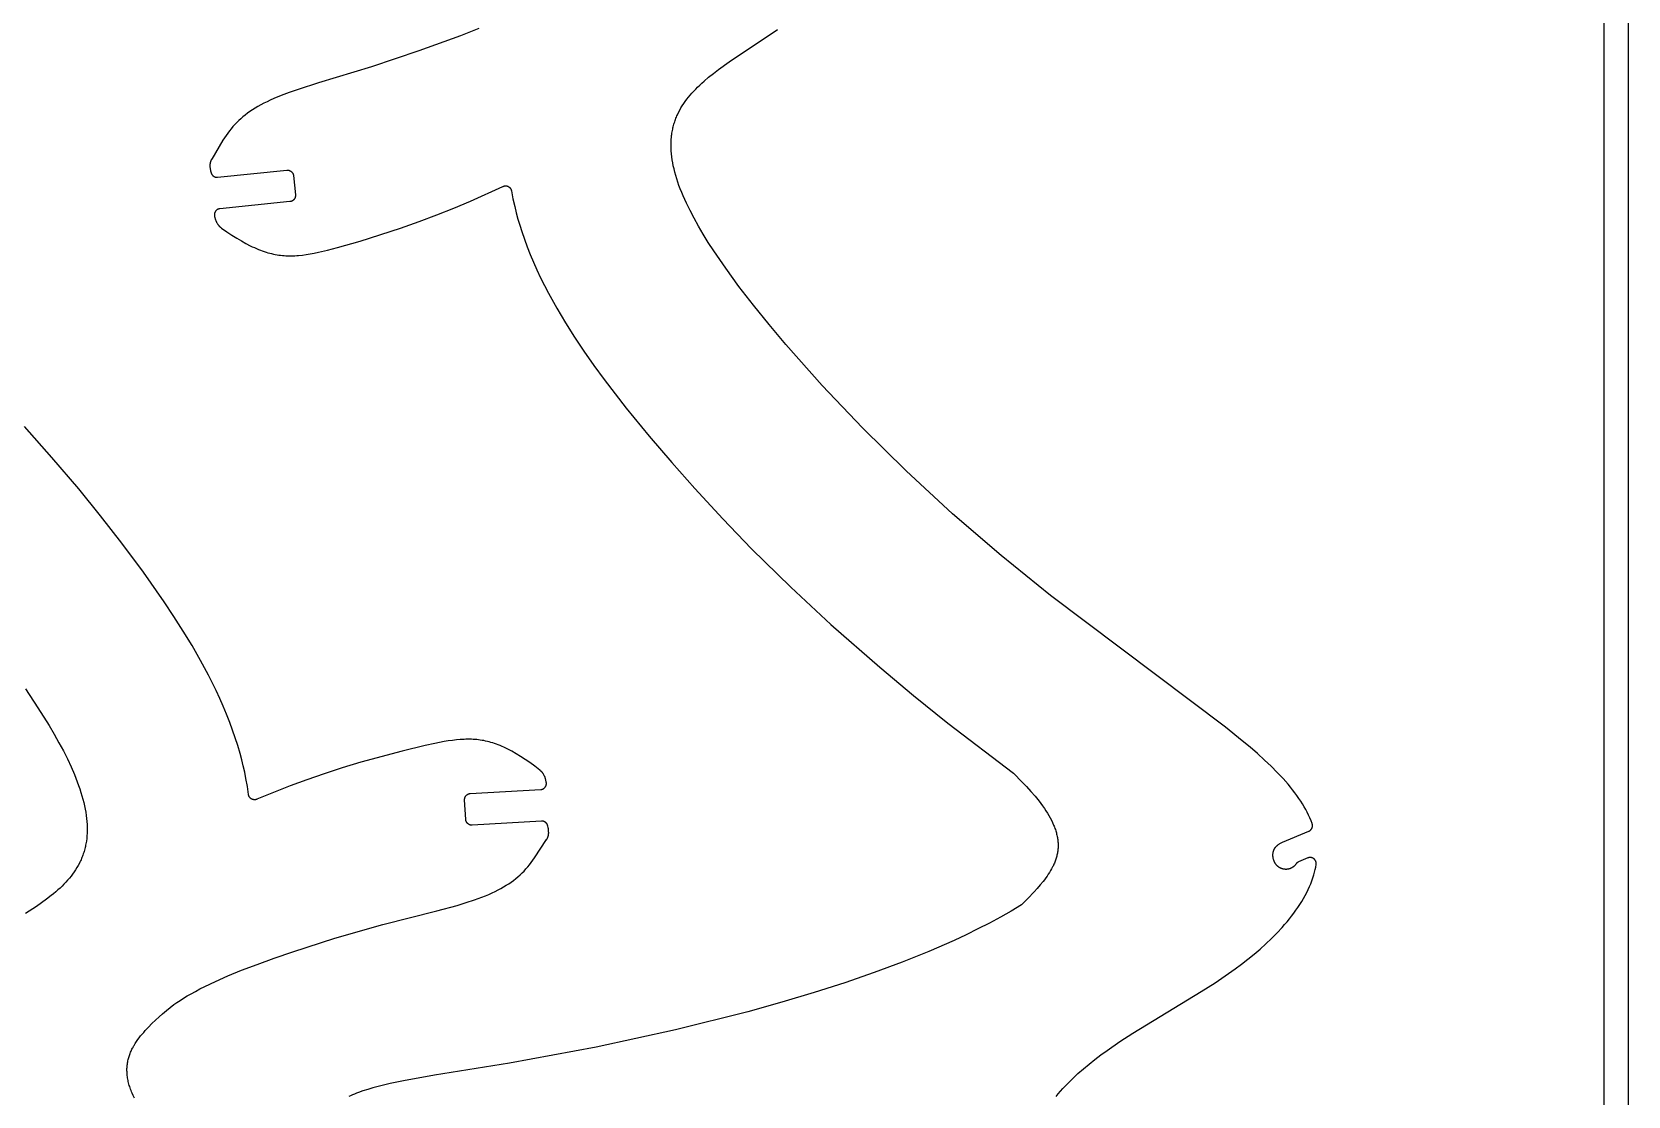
# Model space of a CAD drawing. Header units: millimetres. Extents: x -13379 to -9942, y 7 to 1157.
# Drawn here: x -10467 to -9942, y 357 to 707 of the extents above; entities that cross this region are included whole.
import ezdxf

# ---------------------------------------------------------------- set-up
doc = ezdxf.new("R2010")
doc.units = ezdxf.units.MM
doc.header["$MEASUREMENT"] = 0
doc.layers.add('SECCIONES', color=7, linetype='Continuous')
doc.layers.add('TABLERO GONZALO', color=1, linetype='Continuous')

msp = doc.modelspace()

# ---------------------------------------------------------------- linework, layer by layer
at = {"layer": 'SECCIONES'}
for points in [[(-10320.07, 707.71, 0), (-10326.1, 705.32, 0), (-10339.72, 700.32, 0), (-10355.33, 695.11, 0), (-10372.81, 689.83, 0), (-10379.48, 687.7, 0), (-10382.38, 686.67, 0), (-10385.04, 685.66, 0), (-10387.47, 684.65, 0), (-10388.61, 684.14, 0), (-10389.7, 683.62, 0), (-10390.74, 683.11, 0), (-10391.73, 682.58, 0), (-10392.68, 682.05, 0), (-10393.6, 681.51, 0), (-10394.47, 680.97, 0), (-10395.31, 680.41, 0), (-10396.11, 679.84, 0), (-10396.88, 679.26, 0), (-10397.62, 678.66, 0), (-10398.34, 678.05, 0), (-10399.02, 677.43, 0), (-10399.68, 676.78, 0), (-10400.31, 676.12, 0), (-10400.93, 675.44, 0), (-10401.52, 674.75, 0), (-10402.09, 674.03, 0), (-10402.64, 673.29, 0), (-10403.17, 672.53, 0), (-10403.69, 671.75, 0), (-10404.19, 670.94, 0), (-10407.9, 664.77, 0), (-10407.94, 664.71, 0), (-10407.98, 664.64, 0), (-10408.02, 664.57, 0), (-10408.06, 664.49, 0), (-10408.09, 664.42, 0), (-10408.13, 664.35, 0), (-10408.16, 664.28, 0), (-10408.19, 664.2, 0), (-10408.22, 664.13, 0), (-10408.25, 664.05, 0), (-10408.27, 663.97, 0), (-10408.3, 663.9, 0), (-10408.32, 663.82, 0), (-10408.34, 663.74, 0), (-10408.36, 663.66, 0), (-10408.38, 663.58, 0), (-10408.4, 663.5, 0), (-10408.41, 663.42, 0), (-10408.43, 663.34, 0), (-10408.44, 663.26, 0), (-10408.45, 663.18, 0), (-10408.46, 663.1, 0), (-10408.47, 663.02, 0), (-10408.47, 662.94, 0), (-10408.47, 662.86, 0), (-10408.48, 662.78, 0), (-10408.48, 662.7, 0), (-10408.48, 662.62, 0), (-10408.47, 662.54, 0), (-10408.47, 662.46, 0), (-10408.46, 662.38, 0), (-10408.46, 662.3, 0), (-10408.38, 661.59, 0), (-10408.36, 661.41, 0), (-10408.34, 661.23, 0), (-10408.32, 661.15, 0), (-10408.3, 661.06, 0), (-10408.28, 660.97, 0), (-10408.27, 660.93, 0), (-10408.26, 660.89, 0), (-10408.06, 660.23, 0), (-10408.04, 660.16, 0), (-10408.02, 660.09, 0), (-10407.99, 660.03, 0), (-10407.97, 659.97, 0), (-10407.94, 659.9, 0), (-10407.91, 659.84, 0), (-10407.87, 659.78, 0), (-10407.84, 659.72, 0), (-10407.8, 659.66, 0), (-10407.76, 659.61, 0), (-10407.72, 659.55, 0), (-10407.67, 659.5, 0), (-10407.63, 659.45, 0), (-10407.58, 659.4, 0), (-10407.53, 659.35, 0), (-10407.48, 659.3, 0), (-10407.43, 659.26, 0), (-10407.37, 659.21, 0), (-10407.32, 659.17, 0), (-10407.26, 659.13, 0), (-10407.2, 659.09, 0), (-10407.14, 659.06, 0), (-10407.08, 659.02, 0), (-10407.02, 658.99, 0), (-10406.96, 658.96, 0), (-10406.89, 658.94, 0), (-10406.83, 658.91, 0), (-10406.76, 658.89, 0), (-10406.7, 658.87, 0), (-10406.63, 658.85, 0), (-10406.56, 658.84, 0), (-10406.49, 658.82, 0), (-10406.43, 658.81, 0), (-10406.36, 658.8, 0), (-10406.29, 658.8, 0), (-10406.22, 658.79, 0), (-10406.15, 658.79, 0), (-10406.08, 658.79, 0), (-10406.01, 658.8, 0), (-10405.94, 658.8, 0), (-10383.21, 661.13, 0), (-10383.14, 661.13, 0), (-10383.07, 661.13, 0), (-10383, 661.14, 0), (-10382.93, 661.13, 0), (-10382.87, 661.13, 0), (-10382.8, 661.12, 0), (-10382.73, 661.12, 0), (-10382.66, 661.11, 0), (-10382.6, 661.09, 0), (-10382.53, 661.08, 0), (-10382.46, 661.06, 0), (-10382.4, 661.04, 0), (-10382.33, 661.02, 0), (-10382.27, 661, 0), (-10382.21, 660.97, 0), (-10382.14, 660.94, 0), (-10382.08, 660.91, 0), (-10382.02, 660.88, 0), (-10381.96, 660.84, 0), (-10381.91, 660.81, 0), (-10381.85, 660.77, 0), (-10381.79, 660.73, 0), (-10381.74, 660.69, 0), (-10381.69, 660.64, 0), (-10381.64, 660.6, 0), (-10381.59, 660.55, 0), (-10381.54, 660.5, 0), (-10381.49, 660.45, 0), (-10381.45, 660.4, 0), (-10381.41, 660.34, 0), (-10381.37, 660.29, 0), (-10381.33, 660.23, 0), (-10381.29, 660.17, 0), (-10381.26, 660.11, 0), (-10381.23, 660.05, 0), (-10381.2, 659.99, 0), (-10381.17, 659.93, 0), (-10381.14, 659.87, 0), (-10381.12, 659.8, 0), (-10381.1, 659.74, 0), (-10381.08, 659.67, 0), (-10381.06, 659.61, 0), (-10381.04, 659.54, 0), (-10381.03, 659.47, 0), (-10381.02, 659.41, 0), (-10381.01, 659.34, 0), (-10380.36, 652.97, 0), (-10380.36, 652.9, 0), (-10380.35, 652.84, 0), (-10380.35, 652.77, 0), (-10380.35, 652.7, 0), (-10380.36, 652.63, 0), (-10380.36, 652.56, 0), (-10380.37, 652.49, 0), (-10380.38, 652.43, 0), (-10380.4, 652.36, 0), (-10380.41, 652.29, 0), (-10380.43, 652.23, 0), (-10380.45, 652.16, 0), (-10380.47, 652.1, 0), (-10380.49, 652.03, 0), (-10380.52, 651.97, 0), (-10380.55, 651.91, 0), (-10380.58, 651.85, 0), (-10380.61, 651.79, 0), (-10380.64, 651.73, 0), (-10380.68, 651.67, 0), (-10380.72, 651.61, 0), (-10380.76, 651.56, 0), (-10380.8, 651.51, 0), (-10380.85, 651.45, 0), (-10380.89, 651.4, 0), (-10380.94, 651.35, 0), (-10380.99, 651.31, 0), (-10381.04, 651.26, 0), (-10381.09, 651.22, 0), (-10381.15, 651.17, 0), (-10381.2, 651.13, 0), (-10381.26, 651.1, 0), (-10381.31, 651.06, 0), (-10381.37, 651.02, 0), (-10381.43, 650.99, 0), (-10381.5, 650.96, 0), (-10381.56, 650.93, 0), (-10381.62, 650.91, 0), (-10381.68, 650.88, 0), (-10381.75, 650.86, 0), (-10381.81, 650.84, 0), (-10381.88, 650.83, 0), (-10381.95, 650.81, 0), (-10382.01, 650.8, 0), (-10382.08, 650.79, 0), (-10382.15, 650.78, 0), (-10405.21, 648.42, 0), (-10405.28, 648.41, 0), (-10405.35, 648.4, 0), (-10405.42, 648.39, 0), (-10405.49, 648.38, 0), (-10405.55, 648.36, 0), (-10405.62, 648.34, 0), (-10405.68, 648.32, 0), (-10405.75, 648.29, 0), (-10405.81, 648.27, 0), (-10405.87, 648.24, 0), (-10405.94, 648.21, 0), (-10406, 648.17, 0), (-10406.06, 648.14, 0), (-10406.11, 648.1, 0), (-10406.17, 648.06, 0), (-10406.23, 648.02, 0), (-10406.28, 647.98, 0), (-10406.33, 647.93, 0), (-10406.38, 647.89, 0), (-10406.43, 647.84, 0), (-10406.48, 647.79, 0), (-10406.53, 647.74, 0), (-10406.57, 647.69, 0), (-10406.61, 647.63, 0), (-10406.65, 647.58, 0), (-10406.69, 647.52, 0), (-10406.73, 647.46, 0), (-10406.76, 647.4, 0), (-10406.79, 647.34, 0), (-10406.82, 647.28, 0), (-10406.85, 647.21, 0), (-10406.88, 647.15, 0), (-10406.9, 647.09, 0), (-10406.92, 647.02, 0), (-10406.94, 646.95, 0), (-10406.96, 646.89, 0), (-10406.97, 646.82, 0), (-10406.99, 646.75, 0), (-10407, 646.68, 0), (-10407, 646.62, 0), (-10407.01, 646.55, 0), (-10407.01, 646.48, 0), (-10407.01, 646.41, 0), (-10407.01, 646.34, 0), (-10407, 646.27, 0), (-10407, 646.2, 0), (-10406.99, 646.14, 0), (-10406.98, 646.07, 0), (-10406.96, 646, 0), (-10406.95, 645.93, 0), (-10406.93, 645.87, 0), (-10406.59, 644.73, 0), (-10406.55, 644.6, 0), (-10406.5, 644.46, 0), (-10406.45, 644.33, 0), (-10406.4, 644.21, 0), (-10406.34, 644.08, 0), (-10406.27, 643.96, 0), (-10406.21, 643.84, 0), (-10406.14, 643.72, 0), (-10405.87, 643.3, 0), (-10405.81, 643.21, 0), (-10405.75, 643.13, 0), (-10405.69, 643.04, 0), (-10405.62, 642.96, 0), (-10405.56, 642.87, 0), (-10405.49, 642.79, 0), (-10405.41, 642.71, 0), (-10405.34, 642.63, 0), (-10405.26, 642.56, 0), (-10405.18, 642.49, 0), (-10405.1, 642.42, 0), (-10405.02, 642.35, 0), (-10404.94, 642.28, 0), (-10404.85, 642.22, 0), (-10404.77, 642.15, 0), (-10404.68, 642.09, 0), (-10402.92, 640.87, 0), (-10401.25, 639.75, 0), (-10399.65, 638.74, 0), (-10398.11, 637.83, 0), (-10396.64, 637.01, 0), (-10395.22, 636.28, 0), (-10394.53, 635.95, 0), (-10393.86, 635.63, 0), (-10393.19, 635.34, 0), (-10392.53, 635.07, 0), (-10391.89, 634.81, 0), (-10391.25, 634.58, 0), (-10390.62, 634.36, 0), (-10390, 634.16, 0), (-10389.39, 633.98, 0), (-10388.78, 633.81, 0), (-10388.17, 633.66, 0), (-10387.58, 633.52, 0), (-10386.98, 633.4, 0), (-10386.39, 633.3, 0), (-10385.8, 633.2, 0), (-10385.22, 633.13, 0), (-10384.63, 633.06, 0), (-10384.05, 633.01, 0), (-10383.46, 632.98, 0), (-10382.88, 632.95, 0), (-10382.29, 632.94, 0), (-10381.7, 632.94, 0), (-10381.1, 632.95, 0), (-10380.5, 632.98, 0), (-10379.9, 633.01, 0), (-10379.29, 633.06, 0), (-10378.06, 633.18, 0), (-10376.79, 633.35, 0), (-10375.49, 633.56, 0), (-10374.14, 633.81, 0), (-10372.75, 634.1, 0), (-10369.79, 634.79, 0), (-10366.56, 635.64, 0), (-10359.1, 637.82, 0), (-10345.74, 642.05, 0), (-10339.63, 644.19, 0), (-10333.82, 646.38, 0), (-10328.23, 648.61, 0), (-10322.8, 650.92, 0), (-10312.11, 655.77, 0), (-10312.05, 655.8, 0), (-10311.99, 655.83, 0), (-10311.92, 655.85, 0), (-10311.85, 655.87, 0), (-10311.79, 655.89, 0), (-10311.72, 655.91, 0), (-10311.65, 655.93, 0), (-10311.58, 655.94, 0), (-10311.52, 655.95, 0), (-10311.45, 655.96, 0), (-10311.38, 655.96, 0), (-10311.31, 655.96, 0), (-10311.24, 655.96, 0), (-10311.17, 655.96, 0), (-10311.1, 655.96, 0), (-10311.03, 655.95, 0), (-10310.96, 655.94, 0), (-10310.9, 655.93, 0), (-10310.83, 655.92, 0), (-10310.76, 655.9, 0), (-10310.69, 655.88, 0), (-10310.63, 655.86, 0), (-10310.56, 655.84, 0), (-10310.5, 655.81, 0), (-10310.43, 655.79, 0), (-10310.37, 655.76, 0), (-10310.31, 655.73, 0), (-10310.25, 655.69, 0), (-10310.19, 655.66, 0), (-10310.13, 655.62, 0), (-10310.08, 655.58, 0), (-10310.02, 655.54, 0), (-10309.97, 655.49, 0), (-10309.91, 655.45, 0), (-10309.86, 655.4, 0), (-10309.82, 655.35, 0), (-10309.77, 655.3, 0), (-10309.72, 655.25, 0), (-10309.68, 655.19, 0), (-10309.64, 655.14, 0), (-10309.6, 655.08, 0), (-10309.56, 655.02, 0), (-10309.53, 654.96, 0), (-10309.49, 654.9, 0), (-10309.46, 654.84, 0), (-10309.43, 654.78, 0), (-10309.4, 654.71, 0), (-10309.38, 654.65, 0), (-10309.36, 654.58, 0), (-10309.34, 654.52, 0), (-10309.32, 654.45, 0), (-10309.3, 654.38, 0), (-10309.29, 654.32, 0), (-10308.79, 651.71, 0), (-10308.21, 649.12, 0), (-10307.7, 647.07, 0), (-10307.15, 645.03, 0), (-10306.55, 643, 0), (-10305.91, 640.98, 0), (-10305.04, 638.43, 0), (-10304.11, 635.9, 0), (-10303.12, 633.38, 0), (-10302.07, 630.9, 0), (-10300.91, 628.29, 0), (-10299.69, 625.71, 0), (-10298.42, 623.16, 0), (-10297.1, 620.63, 0), (-10294.39, 615.75, 0), (-10291.54, 610.95, 0), (-10288.54, 606.23, 0), (-10285.44, 601.58, 0), (-10282.16, 596.9, 0), (-10278.8, 592.29, 0), (-10271.54, 582.83, 0), (-10264.01, 573.59, 0), (-10256.6, 564.91, 0), (-10249.02, 556.38, 0), (-10239.76, 546.39, 0), (-10230.29, 536.61, 0), (-10217.42, 523.97, 0), (-10204.21, 511.68, 0), (-10188.17, 497.64, 0), (-10177.03, 488.35, 0), (-10165.72, 479.27, 0), (-10144.16, 462.74, 0), (-10141.29, 459.86, 0), (-10139.84, 458.34, 0), (-10138.42, 456.78, 0), (-10137.06, 455.2, 0), (-10135.77, 453.6, 0), (-10135.16, 452.8, 0), (-10134.58, 452, 0), (-10134.02, 451.21, 0), (-10133.49, 450.41, 0), (-10132.99, 449.62, 0), (-10132.52, 448.83, 0), (-10132.08, 448.05, 0), (-10131.68, 447.27, 0), (-10131.31, 446.5, 0), (-10130.97, 445.73, 0), (-10130.81, 445.35, 0), (-10130.67, 444.97, 0), (-10130.53, 444.59, 0), (-10130.4, 444.22, 0), (-10130.28, 443.84, 0), (-10130.17, 443.47, 0), (-10130.06, 443.1, 0), (-10129.97, 442.73, 0), (-10129.88, 442.36, 0), (-10129.81, 442, 0), (-10129.74, 441.64, 0), (-10129.68, 441.27, 0), (-10129.63, 440.91, 0), (-10129.59, 440.56, 0), (-10129.55, 440.2, 0), (-10129.53, 439.85, 0), (-10129.51, 439.5, 0), (-10129.51, 439.15, 0), (-10129.51, 438.8, 0), (-10129.52, 438.45, 0), (-10129.53, 438.11, 0), (-10129.56, 437.77, 0), (-10129.59, 437.43, 0), (-10129.64, 437.09, 0), (-10129.68, 436.76, 0), (-10129.74, 436.42, 0), (-10129.81, 436.09, 0), (-10129.88, 435.76, 0), (-10129.96, 435.43, 0), (-10130.05, 435.1, 0), (-10130.14, 434.78, 0), (-10130.24, 434.46, 0), (-10130.35, 434.14, 0), (-10130.47, 433.82, 0), (-10130.59, 433.5, 0), (-10130.72, 433.18, 0), (-10130.85, 432.87, 0), (-10131, 432.55, 0), (-10131.14, 432.24, 0), (-10131.3, 431.93, 0), (-10131.62, 431.32, 0), (-10131.97, 430.71, 0), (-10132.34, 430.1, 0), (-10132.72, 429.51, 0), (-10133.13, 428.91, 0), (-10133.55, 428.32, 0), (-10133.99, 427.74, 0), (-10134.44, 427.16, 0), (-10135.38, 426.01, 0), (-10136.36, 424.88, 0), (-10137.37, 423.77, 0), (-10139.45, 421.58, 0), (-10141.54, 419.45, 0), (-10144.94, 417.42, 0), (-10148.47, 415.43, 0), (-10152.11, 413.47, 0), (-10155.86, 411.55, 0), (-10159.73, 409.65, 0), (-10163.71, 407.79, 0), (-10172.01, 404.15, 0), (-10180.76, 400.62, 0), (-10189.97, 397.19, 0), (-10199.64, 393.85, 0), (-10209.78, 390.6, 0), (-10220.41, 387.43, 0), (-10231.54, 384.33, 0), (-10255.37, 378.37, 0), (-10281.44, 372.71, 0), (-10309.96, 367.36, 0), (-10334.62, 363.43, 0), (-10344.76, 361.61, 0), (-10349.16, 360.68, 0), (-10353.1, 359.74, 0), (-10354.89, 359.26, 0), (-10356.57, 358.76, 0), (-10358.14, 358.26, 0), (-10359.59, 357.75, 0), (-10360.28, 357.49, 0), (-10360.94, 357.22, 0), (-10361.58, 356.95, 0), (-10362.19, 356.68, 0), (-10362.77, 356.4, 0)], [(-10130.16, 356.47, 0), (-10129.44, 357.33, 0), (-10128.7, 358.19, 0), (-10127.94, 359.04, 0), (-10126.35, 360.71, 0), (-10124.7, 362.35, 0), (-10122.97, 363.96, 0), (-10121.17, 365.55, 0), (-10119.31, 367.1, 0), (-10117.39, 368.63, 0), (-10115.43, 370.13, 0), (-10113.41, 371.61, 0), (-10109.24, 374.49, 0), (-10104.94, 377.29, 0), (-10082.39, 390.96, 0), (-10077.89, 393.84, 0), (-10073.47, 396.84, 0), (-10071.31, 398.39, 0), (-10069.18, 399.97, 0), (-10067.09, 401.59, 0), (-10065.05, 403.25, 0), (-10063.06, 404.94, 0), (-10061.13, 406.67, 0), (-10059.28, 408.43, 0), (-10057.49, 410.23, 0), (-10055.8, 412.06, 0), (-10054.98, 412.98, 0), (-10054.19, 413.91, 0), (-10053.42, 414.84, 0), (-10052.68, 415.79, 0), (-10051.96, 416.73, 0), (-10051.27, 417.69, 0), (-10050.61, 418.64, 0), (-10049.97, 419.61, 0), (-10049.37, 420.57, 0), (-10048.8, 421.54, 0), (-10048.26, 422.51, 0), (-10047.74, 423.49, 0), (-10047.27, 424.47, 0), (-10046.82, 425.45, 0), (-10046.41, 426.43, 0), (-10046.03, 427.42, 0), (-10045.69, 428.4, 0), (-10045.39, 429.39, 0), (-10045.16, 430.22, 0), (-10044.95, 431.05, 0), (-10044.77, 431.88, 0), (-10044.62, 432.71, 0), (-10044.61, 432.78, 0), (-10044.6, 432.85, 0), (-10044.6, 432.92, 0), (-10044.6, 432.99, 0), (-10044.6, 433.05, 0), (-10044.6, 433.12, 0), (-10044.6, 433.19, 0), (-10044.61, 433.26, 0), (-10044.62, 433.33, 0), (-10044.63, 433.4, 0), (-10044.64, 433.46, 0), (-10044.66, 433.53, 0), (-10044.67, 433.6, 0), (-10044.69, 433.66, 0), (-10044.72, 433.73, 0), (-10044.74, 433.79, 0), (-10044.77, 433.86, 0), (-10044.8, 433.92, 0), (-10044.83, 433.98, 0), (-10044.86, 434.04, 0), (-10044.9, 434.1, 0), (-10044.93, 434.16, 0), (-10044.97, 434.21, 0), (-10045.02, 434.27, 0), (-10045.06, 434.32, 0), (-10045.1, 434.37, 0), (-10045.15, 434.42, 0), (-10045.2, 434.47, 0), (-10045.25, 434.52, 0), (-10045.3, 434.56, 0), (-10045.35, 434.61, 0), (-10045.41, 434.65, 0), (-10045.46, 434.69, 0), (-10045.52, 434.73, 0), (-10045.58, 434.76, 0), (-10045.64, 434.8, 0), (-10045.7, 434.83, 0), (-10045.76, 434.86, 0), (-10045.83, 434.89, 0), (-10045.89, 434.91, 0), (-10045.95, 434.94, 0), (-10046.02, 434.96, 0), (-10046.09, 434.98, 0), (-10046.15, 434.99, 0), (-10046.22, 435.01, 0), (-10046.29, 435.02, 0), (-10046.36, 435.03, 0), (-10046.43, 435.03, 0), (-10046.49, 435.04, 0), (-10046.56, 435.04, 0), (-10046.63, 435.04, 0), (-10046.7, 435.04, 0), (-10046.77, 435.03, 0), (-10046.84, 435.03, 0), (-10046.91, 435.02, 0), (-10046.97, 435, 0), (-10047.04, 434.99, 0), (-10047.11, 434.97, 0), (-10047.17, 434.96, 0), (-10047.24, 434.93, 0), (-10047.3, 434.91, 0), (-10047.37, 434.89, 0), (-10050.39, 433.62, 0), (-10050.45, 433.59, 0), (-10050.51, 433.56, 0), (-10050.57, 433.53, 0), (-10050.63, 433.5, 0), (-10050.69, 433.46, 0), (-10050.75, 433.43, 0), (-10050.8, 433.39, 0), (-10050.86, 433.34, 0), (-10050.91, 433.3, 0), (-10050.96, 433.26, 0), (-10051.01, 433.21, 0), (-10051.06, 433.16, 0), (-10051.1, 433.11, 0), (-10051.15, 433.06, 0), (-10051.19, 433.01, 0), (-10051.23, 432.95, 0), (-10051.27, 432.9, 0), (-10051.31, 432.83, 0), (-10051.36, 432.77, 0), (-10051.41, 432.71, 0), (-10051.46, 432.65, 0), (-10051.5, 432.58, 0), (-10051.56, 432.52, 0), (-10051.61, 432.46, 0), (-10051.66, 432.41, 0), (-10051.72, 432.35, 0), (-10051.78, 432.29, 0), (-10051.83, 432.23, 0), (-10051.89, 432.18, 0), (-10051.96, 432.12, 0), (-10052.02, 432.07, 0), (-10052.08, 432.02, 0), (-10052.15, 431.96, 0), (-10052.21, 431.91, 0), (-10052.28, 431.87, 0), (-10052.35, 431.82, 0), (-10052.42, 431.77, 0), (-10052.49, 431.73, 0), (-10052.57, 431.68, 0), (-10052.64, 431.64, 0), (-10052.71, 431.6, 0), (-10052.79, 431.56, 0), (-10052.87, 431.52, 0), (-10052.95, 431.49, 0), (-10053.02, 431.45, 0), (-10053.1, 431.42, 0), (-10053.18, 431.39, 0), (-10053.26, 431.36, 0), (-10053.34, 431.33, 0), (-10053.43, 431.31, 0), (-10053.51, 431.28, 0), (-10053.59, 431.26, 0), (-10053.67, 431.24, 0), (-10053.76, 431.22, 0), (-10053.84, 431.21, 0), (-10053.93, 431.19, 0), (-10054.01, 431.18, 0), (-10054.09, 431.17, 0), (-10054.18, 431.16, 0), (-10054.26, 431.15, 0), (-10054.35, 431.14, 0), (-10054.43, 431.14, 0), (-10054.52, 431.14, 0), (-10054.6, 431.14, 0), (-10054.68, 431.14, 0), (-10054.77, 431.14, 0), (-10054.85, 431.15, 0), (-10054.93, 431.15, 0), (-10055.01, 431.16, 0), (-10055.09, 431.17, 0), (-10055.17, 431.18, 0), (-10055.25, 431.19, 0), (-10055.33, 431.21, 0), (-10055.41, 431.22, 0), (-10055.49, 431.24, 0), (-10055.57, 431.26, 0), (-10055.64, 431.28, 0), (-10055.72, 431.3, 0), (-10055.79, 431.32, 0), (-10055.87, 431.35, 0), (-10055.94, 431.37, 0), (-10056.01, 431.4, 0), (-10056.08, 431.43, 0), (-10056.16, 431.46, 0), (-10056.23, 431.49, 0), (-10056.3, 431.52, 0), (-10056.37, 431.56, 0), (-10056.44, 431.59, 0), (-10056.51, 431.63, 0), (-10056.58, 431.67, 0), (-10056.65, 431.71, 0), (-10056.72, 431.76, 0), (-10056.79, 431.8, 0), (-10056.86, 431.85, 0), (-10056.93, 431.89, 0), (-10057, 431.94, 0), (-10057.06, 432, 0), (-10057.13, 432.05, 0), (-10057.2, 432.1, 0), (-10057.26, 432.16, 0), (-10057.32, 432.22, 0), (-10057.39, 432.28, 0), (-10057.45, 432.34, 0), (-10057.51, 432.4, 0), (-10057.57, 432.46, 0), (-10057.63, 432.53, 0), (-10057.69, 432.6, 0), (-10057.74, 432.66, 0), (-10057.8, 432.73, 0), (-10057.85, 432.81, 0), (-10057.91, 432.88, 0), (-10057.96, 432.95, 0), (-10058.01, 433.03, 0), (-10058.06, 433.1, 0), (-10058.1, 433.18, 0), (-10058.15, 433.26, 0), (-10058.2, 433.34, 0), (-10058.24, 433.42, 0), (-10058.28, 433.5, 0), (-10058.32, 433.58, 0), (-10058.36, 433.67, 0), (-10058.4, 433.75, 0), (-10058.44, 433.83, 0), (-10058.47, 433.92, 0), (-10058.5, 434.01, 0), (-10058.57, 434.18, 0), (-10058.62, 434.36, 0), (-10058.67, 434.53, 0), (-10058.72, 434.71, 0), (-10058.75, 434.89, 0), (-10058.79, 435.07, 0), (-10058.81, 435.25, 0), (-10058.83, 435.42, 0), (-10058.85, 435.6, 0), (-10058.86, 435.78, 0), (-10058.85, 435.95, 0), (-10058.84, 436.12, 0), (-10058.82, 436.28, 0), (-10058.79, 436.44, 0), (-10058.77, 436.6, 0), (-10058.74, 436.76, 0), (-10058.71, 436.91, 0), (-10058.67, 437.06, 0), (-10058.65, 437.13, 0), (-10058.62, 437.2, 0), (-10058.6, 437.28, 0), (-10058.57, 437.35, 0), (-10058.55, 437.42, 0), (-10058.52, 437.49, 0), (-10058.49, 437.56, 0), (-10058.46, 437.63, 0), (-10058.43, 437.7, 0), (-10058.4, 437.77, 0), (-10058.36, 437.84, 0), (-10058.32, 437.9, 0), (-10058.29, 437.97, 0), (-10058.25, 438.04, 0), (-10058.21, 438.1, 0), (-10058.16, 438.17, 0), (-10058.12, 438.23, 0), (-10058.07, 438.3, 0), (-10058.02, 438.36, 0), (-10057.97, 438.42, 0), (-10057.92, 438.49, 0), (-10057.87, 438.55, 0), (-10057.81, 438.61, 0), (-10057.75, 438.67, 0), (-10057.69, 438.73, 0), (-10057.63, 438.79, 0), (-10057.57, 438.85, 0), (-10057.5, 438.91, 0), (-10057.44, 438.97, 0), (-10057.37, 439.03, 0), (-10057.22, 439.15, 0), (-10057.06, 439.27, 0), (-10056.9, 439.39, 0), (-10056.73, 439.5, 0), (-10056.54, 439.62, 0), (-10056.35, 439.73, 0), (-10056.15, 439.84, 0), (-10055.93, 439.95, 0), (-10055.71, 440.07, 0), (-10047.05, 443.69, 0), (-10046.98, 443.72, 0), (-10046.92, 443.75, 0), (-10046.86, 443.78, 0), (-10046.8, 443.82, 0), (-10046.74, 443.85, 0), (-10046.68, 443.89, 0), (-10046.63, 443.93, 0), (-10046.57, 443.97, 0), (-10046.52, 444.02, 0), (-10046.47, 444.06, 0), (-10046.42, 444.11, 0), (-10046.37, 444.16, 0), (-10046.32, 444.21, 0), (-10046.28, 444.27, 0), (-10046.23, 444.32, 0), (-10046.19, 444.38, 0), (-10046.15, 444.43, 0), (-10046.12, 444.49, 0), (-10046.08, 444.55, 0), (-10046.05, 444.61, 0), (-10046.02, 444.67, 0), (-10045.99, 444.74, 0), (-10045.96, 444.8, 0), (-10045.94, 444.87, 0), (-10045.91, 444.93, 0), (-10045.89, 445, 0), (-10045.88, 445.07, 0), (-10045.86, 445.13, 0), (-10045.85, 445.2, 0), (-10045.84, 445.27, 0), (-10045.83, 445.34, 0), (-10045.82, 445.41, 0), (-10045.82, 445.48, 0), (-10045.82, 445.55, 0), (-10045.82, 445.62, 0), (-10045.83, 445.68, 0), (-10045.83, 445.75, 0), (-10045.84, 445.82, 0), (-10045.85, 445.89, 0), (-10045.86, 445.96, 0), (-10045.88, 446.03, 0), (-10045.9, 446.09, 0), (-10045.92, 446.16, 0), (-10045.94, 446.23, 0), (-10046.3, 447.14, 0), (-10046.68, 448.06, 0), (-10047.1, 448.98, 0), (-10047.55, 449.9, 0), (-10048.04, 450.82, 0), (-10048.56, 451.74, 0), (-10049.11, 452.66, 0), (-10049.7, 453.58, 0), (-10050.31, 454.5, 0), (-10050.96, 455.42, 0), (-10051.64, 456.35, 0), (-10052.36, 457.27, 0), (-10053.1, 458.2, 0), (-10053.87, 459.13, 0), (-10055.52, 461, 0), (-10057.41, 463.02, 0), (-10059.45, 465.05, 0), (-10061.62, 467.11, 0), (-10063.92, 469.2, 0), (-10066.35, 471.31, 0), (-10068.91, 473.45, 0), (-10074.41, 477.86, 0), (-10131.99, 521.22, 0), (-10148.23, 534.37, 0), (-10164.21, 548.11, 0), (-10179.5, 562.18, 0), (-10193.85, 576.32, 0), (-10207.07, 590.27, 0), (-10219.07, 603.8, 0), (-10224.57, 610.35, 0), (-10229.71, 616.73, 0), (-10234.48, 622.9, 0), (-10238.84, 628.86, 0), (-10242.77, 634.59, 0), (-10244.56, 637.36, 0), (-10246.24, 640.07, 0), (-10247.81, 642.71, 0), (-10249.25, 645.29, 0), (-10250.56, 647.81, 0), (-10251.76, 650.26, 0), (-10252.83, 652.64, 0), (-10253.31, 653.81, 0), (-10253.77, 654.96, 0), (-10254.19, 656.09, 0), (-10254.58, 657.21, 0), (-10254.94, 658.31, 0), (-10255.27, 659.39, 0), (-10255.56, 660.46, 0), (-10255.83, 661.51, 0), (-10256.06, 662.54, 0), (-10256.26, 663.56, 0), (-10256.43, 664.57, 0), (-10256.57, 665.55, 0), (-10256.68, 666.52, 0), (-10256.75, 667.48, 0), (-10256.8, 668.42, 0), (-10256.81, 669.34, 0), (-10256.8, 670.25, 0), (-10256.75, 671.15, 0), (-10256.68, 672.03, 0), (-10256.63, 672.47, 0), (-10256.57, 672.9, 0), (-10256.51, 673.33, 0), (-10256.44, 673.75, 0), (-10256.36, 674.17, 0), (-10256.27, 674.59, 0), (-10256.18, 675, 0), (-10256.08, 675.42, 0), (-10255.97, 675.82, 0), (-10255.86, 676.23, 0), (-10255.74, 676.63, 0), (-10255.61, 677.03, 0), (-10255.48, 677.43, 0), (-10255.33, 677.82, 0), (-10255.18, 678.21, 0), (-10255.03, 678.6, 0), (-10254.87, 678.98, 0), (-10254.7, 679.36, 0), (-10254.34, 680.11, 0), (-10253.95, 680.86, 0), (-10253.54, 681.59, 0), (-10253.1, 682.31, 0), (-10252.64, 683.03, 0), (-10252.15, 683.73, 0), (-10251.64, 684.43, 0), (-10251.1, 685.12, 0), (-10250.53, 685.8, 0), (-10249.95, 686.47, 0), (-10249.34, 687.14, 0), (-10248.7, 687.8, 0), (-10248.05, 688.45, 0), (-10247.37, 689.11, 0), (-10246.67, 689.75, 0), (-10245.95, 690.39, 0), (-10244.45, 691.67, 0), (-10242.86, 692.94, 0), (-10241.2, 694.2, 0), (-10237.68, 696.73, 0), (-10221.81, 707.44, 0)], [(-10433.25, 355.84, 0), (-10433.68, 356.71, 0), (-10434.07, 357.57, 0), (-10434.24, 358, 0), (-10434.41, 358.43, 0), (-10434.57, 358.85, 0), (-10434.72, 359.27, 0), (-10434.86, 359.69, 0), (-10434.99, 360.1, 0), (-10435.11, 360.52, 0), (-10435.22, 360.93, 0), (-10435.32, 361.33, 0), (-10435.41, 361.74, 0), (-10435.49, 362.14, 0), (-10435.56, 362.54, 0), (-10435.62, 362.94, 0), (-10435.67, 363.33, 0), (-10435.7, 363.72, 0), (-10435.73, 364.11, 0), (-10435.75, 364.5, 0), (-10435.76, 364.88, 0), (-10435.76, 365.26, 0), (-10435.76, 365.64, 0), (-10435.74, 366.01, 0), (-10435.71, 366.38, 0), (-10435.67, 366.75, 0), (-10435.63, 367.11, 0), (-10435.57, 367.48, 0), (-10435.51, 367.84, 0), (-10435.44, 368.19, 0), (-10435.35, 368.55, 0), (-10435.27, 368.9, 0), (-10435.17, 369.25, 0), (-10435.06, 369.6, 0), (-10434.95, 369.94, 0), (-10434.83, 370.28, 0), (-10434.7, 370.62, 0), (-10434.56, 370.96, 0), (-10434.42, 371.29, 0), (-10434.26, 371.62, 0), (-10434.11, 371.95, 0), (-10433.94, 372.28, 0), (-10433.77, 372.6, 0), (-10433.59, 372.93, 0), (-10433.41, 373.25, 0), (-10433.02, 373.88, 0), (-10432.61, 374.51, 0), (-10432.18, 375.13, 0), (-10431.73, 375.74, 0), (-10431.26, 376.34, 0), (-10430.77, 376.94, 0), (-10430.26, 377.53, 0), (-10429.75, 378.11, 0), (-10428.67, 379.26, 0), (-10427.56, 380.39, 0), (-10426.4, 381.5, 0), (-10425.22, 382.58, 0), (-10424.02, 383.64, 0), (-10422.8, 384.67, 0), (-10421.57, 385.68, 0), (-10420.31, 386.65, 0), (-10419.31, 387.34, 0), (-10418.25, 388.04, 0), (-10417.13, 388.76, 0), (-10415.92, 389.49, 0), (-10414.63, 390.24, 0), (-10413.24, 391, 0), (-10411.75, 391.79, 0), (-10410.15, 392.6, 0), (-10406.61, 394.29, 0), (-10402.58, 396.07, 0), (-10398.04, 397.94, 0), (-10392.97, 399.9, 0), (-10387.37, 401.95, 0), (-10381.24, 404.06, 0), (-10367.42, 408.46, 0), (-10351.59, 412.97, 0), (-10333.89, 417.47, 0), (-10327.14, 419.3, 0), (-10324.18, 420.2, 0), (-10321.48, 421.1, 0), (-10319.01, 422, 0), (-10317.85, 422.46, 0), (-10316.75, 422.92, 0), (-10315.68, 423.39, 0), (-10314.67, 423.87, 0), (-10313.69, 424.36, 0), (-10312.76, 424.86, 0), (-10311.86, 425.37, 0), (-10311, 425.89, 0), (-10310.17, 426.42, 0), (-10309.37, 426.97, 0), (-10308.61, 427.53, 0), (-10307.87, 428.11, 0), (-10307.16, 428.7, 0), (-10306.47, 429.32, 0), (-10305.8, 429.95, 0), (-10305.16, 430.6, 0), (-10304.54, 431.27, 0), (-10303.94, 431.96, 0), (-10303.36, 432.67, 0), (-10302.79, 433.41, 0), (-10302.24, 434.17, 0), (-10301.7, 434.95, 0), (-10297.72, 440.95, 0), (-10297.68, 441.01, 0), (-10297.63, 441.08, 0), (-10297.59, 441.15, 0), (-10297.55, 441.22, 0), (-10297.52, 441.29, 0), (-10297.48, 441.36, 0), (-10297.44, 441.43, 0), (-10297.41, 441.51, 0), (-10297.38, 441.58, 0), (-10297.35, 441.65, 0), (-10297.32, 441.73, 0), (-10297.29, 441.81, 0), (-10297.26, 441.88, 0), (-10297.24, 441.96, 0), (-10297.21, 442.04, 0), (-10297.19, 442.12, 0), (-10297.17, 442.19, 0), (-10297.15, 442.27, 0), (-10297.13, 442.35, 0), (-10297.12, 442.43, 0), (-10297.1, 442.51, 0), (-10297.09, 442.59, 0), (-10297.08, 442.67, 0), (-10297.07, 442.75, 0), (-10297.06, 442.83, 0), (-10297.06, 442.91, 0), (-10297.05, 442.99, 0), (-10297.05, 443.07, 0), (-10297.05, 443.15, 0), (-10297.05, 443.23, 0), (-10297.05, 443.31, 0), (-10297.06, 443.39, 0), (-10297.1, 444.11, 0), (-10297.11, 444.29, 0), (-10297.13, 444.46, 0), (-10297.14, 444.55, 0), (-10297.16, 444.64, 0), (-10297.17, 444.73, 0), (-10297.18, 444.77, 0), (-10297.19, 444.82, 0), (-10297.36, 445.48, 0), (-10297.38, 445.55, 0), (-10297.4, 445.62, 0), (-10297.42, 445.68, 0), (-10297.44, 445.75, 0), (-10297.47, 445.81, 0), (-10297.5, 445.87, 0), (-10297.53, 445.94, 0), (-10297.56, 446, 0), (-10297.6, 446.06, 0), (-10297.64, 446.11, 0), (-10297.68, 446.17, 0), (-10297.72, 446.23, 0), (-10297.76, 446.28, 0), (-10297.81, 446.33, 0), (-10297.85, 446.38, 0), (-10297.9, 446.43, 0), (-10297.95, 446.48, 0), (-10298, 446.53, 0), (-10298.06, 446.57, 0), (-10298.11, 446.61, 0), (-10298.17, 446.65, 0), (-10298.23, 446.69, 0), (-10298.29, 446.73, 0), (-10298.35, 446.76, 0), (-10298.41, 446.79, 0), (-10298.47, 446.82, 0), (-10298.53, 446.85, 0), (-10298.6, 446.88, 0), (-10298.66, 446.9, 0), (-10298.73, 446.92, 0), (-10298.8, 446.94, 0), (-10298.86, 446.95, 0), (-10298.93, 446.97, 0), (-10299, 446.98, 0), (-10299.07, 446.99, 0), (-10299.14, 447, 0), (-10299.21, 447, 0), (-10299.28, 447, 0), (-10299.35, 447, 0), (-10299.41, 447, 0), (-10322.23, 445.69, 0), (-10322.3, 445.68, 0), (-10322.37, 445.68, 0), (-10322.44, 445.69, 0), (-10322.5, 445.69, 0), (-10322.57, 445.7, 0), (-10322.64, 445.71, 0), (-10322.71, 445.72, 0), (-10322.77, 445.73, 0), (-10322.84, 445.75, 0), (-10322.91, 445.76, 0), (-10322.97, 445.78, 0), (-10323.04, 445.81, 0), (-10323.1, 445.83, 0), (-10323.16, 445.86, 0), (-10323.22, 445.89, 0), (-10323.29, 445.92, 0), (-10323.35, 445.95, 0), (-10323.4, 445.99, 0), (-10323.46, 446.02, 0), (-10323.52, 446.06, 0), (-10323.57, 446.1, 0), (-10323.62, 446.15, 0), (-10323.68, 446.19, 0), (-10323.73, 446.24, 0), (-10323.78, 446.29, 0), (-10323.82, 446.34, 0), (-10323.87, 446.39, 0), (-10323.91, 446.44, 0), (-10323.95, 446.49, 0), (-10323.99, 446.55, 0), (-10324.03, 446.61, 0), (-10324.07, 446.66, 0), (-10324.1, 446.72, 0), (-10324.13, 446.78, 0), (-10324.16, 446.85, 0), (-10324.19, 446.91, 0), (-10324.21, 446.97, 0), (-10324.24, 447.04, 0), (-10324.26, 447.1, 0), (-10324.28, 447.17, 0), (-10324.29, 447.23, 0), (-10324.31, 447.3, 0), (-10324.32, 447.37, 0), (-10324.33, 447.43, 0), (-10324.34, 447.5, 0), (-10324.34, 447.57, 0), (-10324.71, 453.96, 0), (-10324.71, 454.03, 0), (-10324.71, 454.1, 0), (-10324.71, 454.16, 0), (-10324.71, 454.23, 0), (-10324.7, 454.3, 0), (-10324.69, 454.37, 0), (-10324.68, 454.43, 0), (-10324.67, 454.5, 0), (-10324.65, 454.57, 0), (-10324.63, 454.63, 0), (-10324.61, 454.7, 0), (-10324.59, 454.76, 0), (-10324.57, 454.83, 0), (-10324.54, 454.89, 0), (-10324.51, 454.95, 0), (-10324.48, 455.01, 0), (-10324.45, 455.07, 0), (-10324.41, 455.13, 0), (-10324.37, 455.19, 0), (-10324.33, 455.24, 0), (-10324.29, 455.3, 0), (-10324.25, 455.35, 0), (-10324.21, 455.4, 0), (-10324.16, 455.45, 0), (-10324.11, 455.5, 0), (-10324.06, 455.55, 0), (-10324.01, 455.6, 0), (-10323.96, 455.64, 0), (-10323.9, 455.68, 0), (-10323.85, 455.72, 0), (-10323.79, 455.76, 0), (-10323.73, 455.79, 0), (-10323.67, 455.83, 0), (-10323.61, 455.86, 0), (-10323.55, 455.89, 0), (-10323.49, 455.92, 0), (-10323.43, 455.94, 0), (-10323.36, 455.97, 0), (-10323.3, 455.99, 0), (-10323.23, 456.01, 0), (-10323.17, 456.02, 0), (-10323.1, 456.04, 0), (-10323.03, 456.05, 0), (-10322.96, 456.06, 0), (-10322.9, 456.07, 0), (-10322.83, 456.07, 0), (-10299.68, 457.4, 0), (-10299.61, 457.41, 0), (-10299.54, 457.41, 0), (-10299.48, 457.42, 0), (-10299.41, 457.44, 0), (-10299.34, 457.45, 0), (-10299.27, 457.47, 0), (-10299.21, 457.49, 0), (-10299.14, 457.51, 0), (-10299.08, 457.53, 0), (-10299.01, 457.56, 0), (-10298.95, 457.59, 0), (-10298.89, 457.62, 0), (-10298.83, 457.65, 0), (-10298.77, 457.68, 0), (-10298.71, 457.72, 0), (-10298.65, 457.76, 0), (-10298.6, 457.8, 0), (-10298.54, 457.84, 0), (-10298.49, 457.88, 0), (-10298.44, 457.93, 0), (-10298.39, 457.98, 0), (-10298.34, 458.03, 0), (-10298.29, 458.08, 0), (-10298.25, 458.13, 0), (-10298.21, 458.18, 0), (-10298.17, 458.24, 0), (-10298.13, 458.3, 0), (-10298.09, 458.35, 0), (-10298.06, 458.41, 0), (-10298.02, 458.47, 0), (-10297.99, 458.54, 0), (-10297.96, 458.6, 0), (-10297.94, 458.66, 0), (-10297.91, 458.73, 0), (-10297.89, 458.79, 0), (-10297.87, 458.86, 0), (-10297.85, 458.92, 0), (-10297.84, 458.99, 0), (-10297.83, 459.06, 0), (-10297.81, 459.13, 0), (-10297.81, 459.2, 0), (-10297.8, 459.26, 0), (-10297.8, 459.33, 0), (-10297.8, 459.4, 0), (-10297.8, 459.47, 0), (-10297.8, 459.54, 0), (-10297.81, 459.61, 0), (-10297.82, 459.68, 0), (-10297.83, 459.74, 0), (-10297.84, 459.81, 0), (-10297.86, 459.88, 0), (-10298.14, 461.03, 0), (-10298.18, 461.17, 0), (-10298.22, 461.3, 0), (-10298.26, 461.43, 0), (-10298.31, 461.56, 0), (-10298.37, 461.69, 0), (-10298.42, 461.81, 0), (-10298.49, 461.94, 0), (-10298.55, 462.06, 0), (-10298.8, 462.49, 0), (-10298.85, 462.58, 0), (-10298.91, 462.67, 0), (-10298.97, 462.76, 0), (-10299.03, 462.85, 0), (-10299.1, 462.93, 0), (-10299.16, 463.02, 0), (-10299.23, 463.1, 0), (-10299.3, 463.18, 0), (-10299.37, 463.26, 0), (-10299.45, 463.33, 0), (-10299.53, 463.41, 0), (-10299.6, 463.48, 0), (-10299.69, 463.55, 0), (-10299.77, 463.62, 0), (-10299.85, 463.68, 0), (-10299.94, 463.75, 0), (-10301.63, 465.05, 0), (-10303.26, 466.24, 0), (-10304.81, 467.32, 0), (-10306.31, 468.3, 0), (-10307.74, 469.19, 0), (-10309.13, 469.98, 0), (-10309.8, 470.34, 0), (-10310.46, 470.68, 0), (-10311.12, 471, 0), (-10311.76, 471.31, 0), (-10312.39, 471.59, 0), (-10313.02, 471.85, 0), (-10313.64, 472.1, 0), (-10314.25, 472.33, 0), (-10314.86, 472.54, 0), (-10315.46, 472.73, 0), (-10316.05, 472.91, 0), (-10316.64, 473.07, 0), (-10317.23, 473.22, 0), (-10317.82, 473.35, 0), (-10318.4, 473.47, 0), (-10318.98, 473.57, 0), (-10319.56, 473.66, 0), (-10320.15, 473.73, 0), (-10320.73, 473.8, 0), (-10321.31, 473.85, 0), (-10321.9, 473.89, 0), (-10322.49, 473.91, 0), (-10323.08, 473.93, 0), (-10323.68, 473.93, 0), (-10324.29, 473.92, 0), (-10324.9, 473.9, 0), (-10326.14, 473.83, 0), (-10327.41, 473.72, 0), (-10328.72, 473.57, 0), (-10330.08, 473.38, 0), (-10331.48, 473.15, 0), (-10334.47, 472.59, 0), (-10337.73, 471.89, 0), (-10345.28, 470.04, 0), (-10358.82, 466.41, 0), (-10365.01, 464.53, 0), (-10370.91, 462.61, 0), (-10376.59, 460.62, 0), (-10382.13, 458.56, 0), (-10393.02, 454.19, 0), (-10393.08, 454.16, 0), (-10393.15, 454.14, 0), (-10393.21, 454.11, 0), (-10393.28, 454.1, 0), (-10393.35, 454.08, 0), (-10393.42, 454.07, 0), (-10393.48, 454.05, 0), (-10393.55, 454.04, 0), (-10393.62, 454.04, 0), (-10393.69, 454.03, 0), (-10393.76, 454.03, 0), (-10393.83, 454.03, 0), (-10393.9, 454.03, 0), (-10393.97, 454.04, 0), (-10394.04, 454.04, 0), (-10394.1, 454.05, 0), (-10394.17, 454.07, 0), (-10394.24, 454.08, 0), (-10394.31, 454.1, 0), (-10394.37, 454.12, 0), (-10394.44, 454.14, 0), (-10394.51, 454.16, 0), (-10394.57, 454.19, 0), (-10394.63, 454.22, 0), (-10394.7, 454.25, 0), (-10394.76, 454.28, 0), (-10394.82, 454.31, 0), (-10394.88, 454.35, 0), (-10394.93, 454.39, 0), (-10394.99, 454.43, 0), (-10395.04, 454.47, 0), (-10395.1, 454.52, 0), (-10395.15, 454.56, 0), (-10395.2, 454.61, 0), (-10395.25, 454.66, 0), (-10395.29, 454.71, 0), (-10395.34, 454.76, 0), (-10395.38, 454.82, 0), (-10395.42, 454.87, 0), (-10395.46, 454.93, 0), (-10395.5, 454.99, 0), (-10395.53, 455.05, 0), (-10395.57, 455.11, 0), (-10395.6, 455.17, 0), (-10395.63, 455.23, 0), (-10395.65, 455.3, 0), (-10395.68, 455.36, 0), (-10395.7, 455.43, 0), (-10395.72, 455.5, 0), (-10395.74, 455.56, 0), (-10395.75, 455.63, 0), (-10395.76, 455.7, 0), (-10395.77, 455.77, 0), (-10396.16, 458.39, 0), (-10396.62, 461, 0), (-10397.04, 463.07, 0), (-10397.5, 465.14, 0), (-10398.01, 467.19, 0), (-10398.56, 469.24, 0), (-10399.31, 471.83, 0), (-10400.13, 474.4, 0), (-10401.01, 476.95, 0), (-10401.95, 479.48, 0), (-10402.99, 482.14, 0), (-10404.1, 484.77, 0), (-10405.25, 487.37, 0), (-10406.46, 489.96, 0), (-10408.95, 494.96, 0), (-10411.59, 499.87, 0), (-10414.37, 504.73, 0), (-10417.27, 509.51, 0), (-10420.33, 514.32, 0), (-10423.48, 519.08, 0), (-10430.32, 528.85, 0), (-10437.43, 538.42, 0), (-10444.45, 547.42, 0), (-10451.64, 556.28, 0), (-10460.45, 566.66, 0), (-10469.48, 576.86, 0)], [(-10469.12, 490.47, 0), (-10465.03, 484.32, 0), (-10461.36, 478.43, 0), (-10459.68, 475.58, 0), (-10458.13, 472.8, 0), (-10456.68, 470.08, 0), (-10455.36, 467.44, 0), (-10454.15, 464.87, 0), (-10453.07, 462.37, 0), (-10452.11, 459.94, 0), (-10451.67, 458.75, 0), (-10451.27, 457.59, 0), (-10450.9, 456.43, 0), (-10450.56, 455.3, 0), (-10450.25, 454.19, 0), (-10449.97, 453.09, 0), (-10449.72, 452.01, 0), (-10449.5, 450.95, 0), (-10449.32, 449.91, 0), (-10449.16, 448.88, 0), (-10449.03, 447.87, 0), (-10448.94, 446.88, 0), (-10448.88, 445.9, 0), (-10448.84, 444.95, 0), (-10448.84, 444, 0), (-10448.87, 443.08, 0), (-10448.92, 442.17, 0), (-10449.01, 441.28, 0), (-10449.12, 440.4, 0), (-10449.19, 439.97, 0), (-10449.26, 439.54, 0), (-10449.35, 439.11, 0), (-10449.44, 438.69, 0), (-10449.53, 438.28, 0), (-10449.64, 437.86, 0), (-10449.75, 437.45, 0), (-10449.87, 437.05, 0), (-10449.99, 436.64, 0), (-10450.12, 436.24, 0), (-10450.26, 435.85, 0), (-10450.41, 435.45, 0), (-10450.56, 435.06, 0), (-10450.72, 434.68, 0), (-10450.88, 434.3, 0), (-10451.06, 433.92, 0), (-10451.24, 433.54, 0), (-10451.42, 433.17, 0), (-10451.82, 432.43, 0), (-10452.23, 431.7, 0), (-10452.68, 430.99, 0), (-10453.15, 430.29, 0), (-10453.64, 429.6, 0), (-10454.16, 428.91, 0), (-10454.71, 428.24, 0), (-10455.27, 427.58, 0), (-10455.87, 426.92, 0), (-10456.48, 426.27, 0), (-10457.12, 425.64, 0), (-10457.78, 425, 0), (-10458.47, 424.38, 0), (-10459.17, 423.76, 0), (-10459.9, 423.14, 0), (-10460.65, 422.53, 0), (-10462.21, 421.32, 0), (-10463.85, 420.13, 0), (-10465.56, 418.94, 0), (-10469.19, 416.57, 0)]]:
    msp.add_polyline3d(points, dxfattribs=at)
at = {"layer": 'TABLERO GONZALO'}
for points in [[(-12042.02, 6.54), (-12042.02, 1156.54), (-9942.02, 1156.54), (-9942.02, 6.54), (-12042.02, 6.54)], [(-12034.02, 14.54), (-12034.02, 1148.54), (-9950.02, 1148.54), (-9950.02, 14.54), (-12034.02, 14.54)]]:
    msp.add_lwpolyline(points, dxfattribs=at)

doc.saveas('drawing.dxf')
